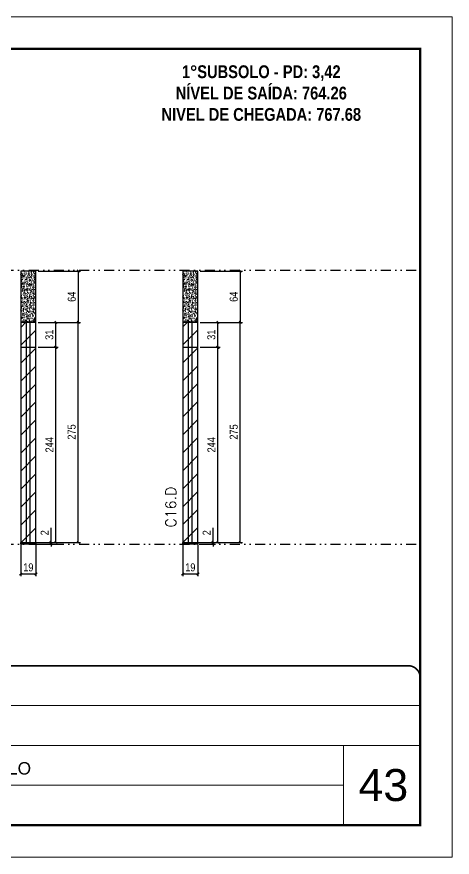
# Model space of a CAD drawing. Extents: x 2102 to 8383, y -13264 to 2718.
# Drawn here: x 6213 to 6757, y -9818 to -8768 of the extents above; entities that cross this region are included whole.
import ezdxf

# ---------------------------------------------------------------- set-up
doc = ezdxf.new("R2010")
doc.units = 0
for name, pattern in [('CONTINUO', [0]), ('DASHED', [0.75, 0.5, -0.25]), ('DIVIDE2', [0.625, 0.25, -0.125, 0, -0.125, 0, -0.125])]:
    doc.linetypes.add(name, pattern=pattern)
for name, color, linetype, lineweight in [('CARIMBO', 255, 'Continuous', 9), ('Folhas', 255, 'Continuous', 9), ('Hachura', 251, 'Continuous', 9), ('SARRAFO DE PRESSAO', 251, 'DASHED', 9), ('Texto Seção', 7, 'Continuous', 15)]:
    doc.layers.add(name, color=color, linetype=linetype, lineweight=lineweight)
for name, color, linetype in [('COTA', 241, 'Continuous'), ('NOMENCLATURA', 7, 'Continuous'), ('Nível', 160, 'Continuous'), ('Painéis', 200, 'Continuous'), ('SARR_2.2x7', 40, 'Continuous')]:
    doc.layers.add(name, color=color, linetype=linetype)
doc.styles.add('ARIAL', font='arial.ttf')
doc.styles.add('COTA TECNICA', font='techl___.ttf', dxfattribs={"height": 10})
doc.styles.add('COTA TECNICA-50', font='techl___.ttf', dxfattribs={"height": 10})
doc.styles.add('REGUA-120', font='ROMANS.shx', dxfattribs={"height": 15})
doc.styles.add('ROMANC', font='techb___.ttf', dxfattribs={"height": 2.5})
doc.dimstyles.new('COTA PAINEL-50', dxfattribs={"dimtxt": 10, "dimasz": 3, "dimexe": 3, "dimexo": 3, "dimgap": 3, "dimtad": 1, "dimdec": 1, "dimzin": 12, "dimdsep": 46, "dimtxsty": 'COTA TECNICA-50', "dimblk1": 'OBLIQUE', "dimblk2": 'OBLIQUE', "dimsah": 1, "dimcen": 0.9, "dimclrd": 4, "dimclre": 4, "dimclrt": 240, "dimadec": 1, "dimazin": 3, "dimtfac": 1, "dimtdec": 1, "dimtmove": 0, "dimatfit": 3, "dimfxl": 1, "dimtolj": 1, "dimtzin": 12, "dimarcsym": 0})
doc.dimstyles.new('PAINEL', dxfattribs={"dimtxt": 10, "dimasz": 3, "dimexe": 3, "dimexo": 3, "dimgap": 3, "dimtad": 1, "dimdec": 1, "dimzin": 12, "dimdsep": 46, "dimtxsty": 'COTA TECNICA', "dimblk1": 'OBLIQUE', "dimblk2": 'OBLIQUE', "dimsah": 1, "dimcen": 0.9, "dimclrd": 4, "dimclre": 4, "dimclrt": 240, "dimadec": 1, "dimazin": 3, "dimtfac": 1, "dimtdec": 1, "dimtmove": 0, "dimatfit": 3, "dimfxl": 1, "dimtolj": 1, "dimtzin": 12, "dimarcsym": 0})
pattern_1 = [(45, (-128503.716, -32522.603), (-11.2253202, 11.2253202), [])]

# ---------------------------------------------------------------- blocks, each defined once
blk = doc.blocks.new('9999999999')
at = {"color": 30, "linetype": 'CONTINUO'}
for p, q in [((98564.6, 34379.6), (99584, 34379.6)), ((98564.6, 34329.8), (99488, 34329.8)), ((99584, 34329.8), (99488, 34329.8)), ((99488, 34329.8), (99488, 34230.2)), ((98564.6, 34280), (99488, 34280))]:
    blk.add_line(p, q, dxfattribs=at)
at = {"color": 30, "linetype": 'CONTINUO', "const_width": 2}
blk.add_lwpolyline([(99584, 34230.2), (99584, 34414.4, 0.414214), (99569, 34429.4), (98229, 34429.4, 0.414214), (98214, 34414.4), (98214, 34245.2, 0.414214), (98229, 34230.2), (99584, 34230.2)], format="xyb", dxfattribs=at)
at = {"layer": 'Folhas'}
blk.add_lwpolyline([(98139, 34190.2), (99624, 34190.2), (99624, 35240.2), (98139, 35240.2)], close=True, dxfattribs=at)
at = {"layer": 'Folhas', "color": 30, "const_width": 3}
blk.add_lwpolyline([(98214, 34230.2), (99584, 34230.2), (99584, 35200.2), (98214, 35200.2)], close=True, dxfattribs=at)
at = {"color": 7, "linetype": 'Continuous', "ltscale": 5, "style": 'ARIAL'}
blk.add_text('TRECHO 3 - 1° SUBSOLO', height=15.483, dxfattribs=at).set_placement((98837.7, 34293.5))
blk = doc.blocks.new('_Oblique')
at = {"color": 0, "linetype": 'ByBlock', "lineweight": -2}
blk.add_line((-0.5, -0.5), (0.5, 0.5), dxfattribs=at)
blk = doc.blocks.new('*D380')
at = {"layer": 'COTA', "color": 4, "lineweight": -2, "transparency": 16777216}
for p, q in [((6217.9, -9427.9), (6217.9, -9467.2)), ((6236.9, -9427.9), (6236.9, -9467.2)), ((6217.9, -9464.2), (6236.9, -9464.2))]:
    blk.add_line(p, q, dxfattribs=at)
at = {"layer": 'Defpoints', "color": 0, "transparency": 16777216}
for p in [(6217.9, -9424.9), (6236.9, -9424.9), (6236.9, -9464.2)]:
    blk.add_point(p, dxfattribs=at)
at = {"layer": 'COTA', "color": 4, "lineweight": -2, "transparency": 16777216, "xscale": 3, "yscale": 3, "zscale": 3, "rotation": 180}
blk.add_blockref('_Oblique', (6217.9, -9464.2), dxfattribs=at)
at = {"layer": 'COTA', "color": 4, "lineweight": -2, "transparency": 16777216, "xscale": 3, "yscale": 3, "zscale": 3}
blk.add_blockref('_Oblique', (6236.9, -9464.2), dxfattribs=at)
at = {"layer": 'COTA', "color": 240, "transparency": 16777216, "insert": (6227.4, -9456.1), "char_height": 10, "attachment_point": 5, "style": 'COTA TECNICA'}
blk.add_mtext('\\A1;19', dxfattribs=at)
blk = doc.blocks.new('*D381')
at = {"layer": 'COTA', "color": 4, "lineweight": -2, "transparency": 16777216}
for p, q in [((6255.8, -9424.9), (6255.8, -9406.8)), ((6239.9, -9424.9), (6258.8, -9424.9)), ((6239.9, -9426.9), (6258.8, -9426.9)), ((6255.8, -9426.9), (6255.8, -9424.9)), ((6255.8, -9426.9), (6255.8, -9429.9))]:
    blk.add_line(p, q, dxfattribs=at)
at = {"layer": 'Defpoints', "color": 0, "transparency": 16777216}
for p in [(6236.9, -9424.9), (6236.9, -9426.9), (6255.8, -9424.9)]:
    blk.add_point(p, dxfattribs=at)
at = {"layer": 'COTA', "color": 4, "lineweight": -2, "transparency": 16777216, "xscale": 3, "yscale": 3, "zscale": 3}
for p, rotation in [((6255.8, -9424.9), 270), ((6255.8, -9426.9), 90)]:
    blk.add_blockref('_Oblique', p, dxfattribs=dict(at, rotation=rotation))
at = {"layer": 'COTA', "color": 240, "transparency": 16777216, "insert": (6247.8, -9412.8), "char_height": 10, "attachment_point": 5, "rotation": 90, "style": 'COTA TECNICA-50'}
blk.add_mtext('\\A1;2', dxfattribs=at)
blk = doc.blocks.new('*D1095')
at = {"layer": 'COTA', "color": 4, "linetype": 'ByBlock', "lineweight": -2, "transparency": 16777216}
for p, q in [((6239.9, -9085.9), (6292.8, -9085.9)), ((6289.8, -9085.9), (6289.8, -9149.9)), ((6239.9, -9149.9), (6292.8, -9149.9))]:
    blk.add_line(p, q, dxfattribs=at)
at = {"layer": 'Defpoints', "color": 0, "linetype": 'ByBlock', "transparency": 16777216}
for p in [(6236.9, -9085.9), (6236.9, -9149.9), (6289.8, -9149.9)]:
    blk.add_point(p, dxfattribs=at)
at = {"layer": 'COTA', "color": 4, "linetype": 'ByBlock', "lineweight": -2, "transparency": 16777216, "xscale": 3, "yscale": 3, "zscale": 3}
for p, rotation in [((6289.8, -9085.9), 90), ((6289.8, -9149.9), 270)]:
    blk.add_blockref('_Oblique', p, dxfattribs=dict(at, rotation=rotation))
at = {"layer": 'COTA', "color": 240, "linetype": 'ByBlock', "transparency": 16777216, "insert": (6281.7, -9117.9), "char_height": 10, "attachment_point": 5, "rotation": 90, "style": 'COTA TECNICA'}
blk.add_mtext('\\A1;64', dxfattribs=at)
blk = doc.blocks.new('*D1096')
at = {"layer": 'COTA', "color": 4, "linetype": 'ByBlock', "lineweight": -2, "transparency": 16777216}
for p, q in [((6239.9, -9149.9), (6292.8, -9149.9)), ((6289.8, -9424.9), (6289.8, -9149.9)), ((6239.9, -9424.9), (6292.8, -9424.9))]:
    blk.add_line(p, q, dxfattribs=at)
at = {"layer": 'Defpoints', "color": 0, "linetype": 'ByBlock', "transparency": 16777216}
for p in [(6236.9, -9149.9), (6289.8, -9149.9), (6236.9, -9424.9)]:
    blk.add_point(p, dxfattribs=at)
at = {"layer": 'COTA', "color": 4, "linetype": 'ByBlock', "lineweight": -2, "transparency": 16777216, "xscale": 3, "yscale": 3, "zscale": 3}
for p, rotation in [((6289.8, -9149.9), 90), ((6289.8, -9424.9), 270)]:
    blk.add_blockref('_Oblique', p, dxfattribs=dict(at, rotation=rotation))
at = {"layer": 'COTA', "color": 240, "linetype": 'ByBlock', "transparency": 16777216, "insert": (6281.6, -9286.9), "char_height": 10, "attachment_point": 5, "rotation": 90, "style": 'COTA TECNICA'}
blk.add_mtext('\\A1;275', dxfattribs=at)
blk = doc.blocks.new('*D1097')
at = {"layer": 'COTA', "color": 4, "linetype": 'ByBlock', "lineweight": -2, "transparency": 16777216}
for p, q in [((6239.9, -9180.9), (6264.9, -9180.9)), ((6261.9, -9424.9), (6261.9, -9180.9)), ((6220.9, -9424.9), (6264.9, -9424.9))]:
    blk.add_line(p, q, dxfattribs=at)
at = {"layer": 'Defpoints', "color": 0, "linetype": 'ByBlock', "transparency": 16777216}
for p in [(6236.9, -9180.9), (6261.9, -9180.9), (6217.9, -9424.9)]:
    blk.add_point(p, dxfattribs=at)
at = {"layer": 'COTA', "color": 4, "linetype": 'ByBlock', "lineweight": -2, "transparency": 16777216, "xscale": 3, "yscale": 3, "zscale": 3}
for p, rotation in [((6261.9, -9180.9), 90), ((6261.9, -9424.9), 270)]:
    blk.add_blockref('_Oblique', p, dxfattribs=dict(at, rotation=rotation))
at = {"layer": 'COTA', "color": 240, "linetype": 'ByBlock', "transparency": 16777216, "insert": (6253.8, -9302.9), "char_height": 10, "attachment_point": 5, "rotation": 90, "style": 'COTA TECNICA'}
blk.add_mtext('\\A1;244', dxfattribs=at)
blk = doc.blocks.new('*D1098')
at = {"layer": 'COTA', "color": 4, "linetype": 'ByBlock', "lineweight": -2, "transparency": 16777216}
for p, q in [((6239.9, -9149.9), (6264.9, -9149.9)), ((6261.9, -9180.9), (6261.9, -9149.9)), ((6239.9, -9180.9), (6264.9, -9180.9))]:
    blk.add_line(p, q, dxfattribs=at)
at = {"layer": 'Defpoints', "color": 0, "linetype": 'ByBlock', "transparency": 16777216}
for p in [(6236.9, -9149.9), (6261.9, -9149.9), (6236.9, -9180.9)]:
    blk.add_point(p, dxfattribs=at)
at = {"layer": 'COTA', "color": 4, "linetype": 'ByBlock', "lineweight": -2, "transparency": 16777216, "xscale": 3, "yscale": 3, "zscale": 3}
for p, rotation in [((6261.9, -9149.9), 90), ((6261.9, -9180.9), 270)]:
    blk.add_blockref('_Oblique', p, dxfattribs=dict(at, rotation=rotation))
at = {"layer": 'COTA', "color": 240, "linetype": 'ByBlock', "transparency": 16777216, "insert": (6253.7, -9165.4), "char_height": 10, "attachment_point": 5, "rotation": 90, "style": 'COTA TECNICA'}
blk.add_mtext('\\A1;31', dxfattribs=at)
blk = doc.blocks.new('*D361')
at = {"layer": 'COTA', "color": 4, "lineweight": -2, "transparency": 16777216}
for p, q in [((6420.4, -9427.9), (6420.4, -9467.2)), ((6439.4, -9427.9), (6439.4, -9467.2)), ((6420.4, -9464.2), (6439.4, -9464.2))]:
    blk.add_line(p, q, dxfattribs=at)
at = {"layer": 'Defpoints', "color": 0, "transparency": 16777216}
for p in [(6420.4, -9424.9), (6439.4, -9424.9), (6439.4, -9464.2)]:
    blk.add_point(p, dxfattribs=at)
at = {"layer": 'COTA', "color": 4, "lineweight": -2, "transparency": 16777216, "xscale": 3, "yscale": 3, "zscale": 3, "rotation": 180}
blk.add_blockref('_Oblique', (6420.4, -9464.2), dxfattribs=at)
at = {"layer": 'COTA', "color": 4, "lineweight": -2, "transparency": 16777216, "xscale": 3, "yscale": 3, "zscale": 3}
blk.add_blockref('_Oblique', (6439.4, -9464.2), dxfattribs=at)
at = {"layer": 'COTA', "color": 240, "transparency": 16777216, "insert": (6429.9, -9456.1), "char_height": 10, "attachment_point": 5, "style": 'COTA TECNICA'}
blk.add_mtext('\\A1;19', dxfattribs=at)
blk = doc.blocks.new('*D362')
at = {"layer": 'COTA', "color": 4, "lineweight": -2, "transparency": 16777216}
for p, q in [((6458.3, -9424.9), (6458.3, -9406.8)), ((6442.4, -9424.9), (6461.3, -9424.9)), ((6442.4, -9426.9), (6461.3, -9426.9)), ((6458.3, -9426.9), (6458.3, -9424.9)), ((6458.3, -9426.9), (6458.3, -9429.9))]:
    blk.add_line(p, q, dxfattribs=at)
at = {"layer": 'Defpoints', "color": 0, "transparency": 16777216}
for p in [(6439.4, -9424.9), (6439.4, -9426.9), (6458.3, -9424.9)]:
    blk.add_point(p, dxfattribs=at)
at = {"layer": 'COTA', "color": 4, "lineweight": -2, "transparency": 16777216, "xscale": 3, "yscale": 3, "zscale": 3}
for p, rotation in [((6458.3, -9424.9), 270), ((6458.3, -9426.9), 90)]:
    blk.add_blockref('_Oblique', p, dxfattribs=dict(at, rotation=rotation))
at = {"layer": 'COTA', "color": 240, "transparency": 16777216, "insert": (6450.3, -9412.8), "char_height": 10, "attachment_point": 5, "rotation": 90, "style": 'COTA TECNICA-50'}
blk.add_mtext('\\A1;2', dxfattribs=at)
blk = doc.blocks.new('*D1079')
at = {"layer": 'COTA', "color": 4, "linetype": 'ByBlock', "lineweight": -2, "transparency": 16777216}
for p, q in [((6442.4, -9085.9), (6495.3, -9085.9)), ((6492.3, -9085.9), (6492.3, -9149.9)), ((6442.4, -9149.9), (6495.3, -9149.9))]:
    blk.add_line(p, q, dxfattribs=at)
at = {"layer": 'Defpoints', "color": 0, "linetype": 'ByBlock', "transparency": 16777216}
for p in [(6439.4, -9085.9), (6439.4, -9149.9), (6492.3, -9149.9)]:
    blk.add_point(p, dxfattribs=at)
at = {"layer": 'COTA', "color": 4, "linetype": 'ByBlock', "lineweight": -2, "transparency": 16777216, "xscale": 3, "yscale": 3, "zscale": 3}
for p, rotation in [((6492.3, -9085.9), 90), ((6492.3, -9149.9), 270)]:
    blk.add_blockref('_Oblique', p, dxfattribs=dict(at, rotation=rotation))
at = {"layer": 'COTA', "color": 240, "linetype": 'ByBlock', "transparency": 16777216, "insert": (6484.2, -9117.9), "char_height": 10, "attachment_point": 5, "rotation": 90, "style": 'COTA TECNICA'}
blk.add_mtext('\\A1;64', dxfattribs=at)
blk = doc.blocks.new('*D1080')
at = {"layer": 'COTA', "color": 4, "linetype": 'ByBlock', "lineweight": -2, "transparency": 16777216}
for p, q in [((6442.4, -9149.9), (6495.3, -9149.9)), ((6492.3, -9424.9), (6492.3, -9149.9)), ((6442.4, -9424.9), (6495.3, -9424.9))]:
    blk.add_line(p, q, dxfattribs=at)
at = {"layer": 'Defpoints', "color": 0, "linetype": 'ByBlock', "transparency": 16777216}
for p in [(6439.4, -9149.9), (6492.3, -9149.9), (6439.4, -9424.9)]:
    blk.add_point(p, dxfattribs=at)
at = {"layer": 'COTA', "color": 4, "linetype": 'ByBlock', "lineweight": -2, "transparency": 16777216, "xscale": 3, "yscale": 3, "zscale": 3}
for p, rotation in [((6492.3, -9149.9), 90), ((6492.3, -9424.9), 270)]:
    blk.add_blockref('_Oblique', p, dxfattribs=dict(at, rotation=rotation))
at = {"layer": 'COTA', "color": 240, "linetype": 'ByBlock', "transparency": 16777216, "insert": (6484.2, -9286.9), "char_height": 10, "attachment_point": 5, "rotation": 90, "style": 'COTA TECNICA'}
blk.add_mtext('\\A1;275', dxfattribs=at)
blk = doc.blocks.new('*D1081')
at = {"layer": 'COTA', "color": 4, "linetype": 'ByBlock', "lineweight": -2, "transparency": 16777216}
for p, q in [((6442.4, -9180.9), (6467.4, -9180.9)), ((6464.4, -9424.9), (6464.4, -9180.9)), ((6423.4, -9424.9), (6467.4, -9424.9))]:
    blk.add_line(p, q, dxfattribs=at)
at = {"layer": 'Defpoints', "color": 0, "linetype": 'ByBlock', "transparency": 16777216}
for p in [(6439.4, -9180.9), (6464.4, -9180.9), (6420.4, -9424.9)]:
    blk.add_point(p, dxfattribs=at)
at = {"layer": 'COTA', "color": 4, "linetype": 'ByBlock', "lineweight": -2, "transparency": 16777216, "xscale": 3, "yscale": 3, "zscale": 3}
for p, rotation in [((6464.4, -9180.9), 90), ((6464.4, -9424.9), 270)]:
    blk.add_blockref('_Oblique', p, dxfattribs=dict(at, rotation=rotation))
at = {"layer": 'COTA', "color": 240, "linetype": 'ByBlock', "transparency": 16777216, "insert": (6456.3, -9302.9), "char_height": 10, "attachment_point": 5, "rotation": 90, "style": 'COTA TECNICA'}
blk.add_mtext('\\A1;244', dxfattribs=at)
blk = doc.blocks.new('*D1082')
at = {"layer": 'COTA', "color": 4, "linetype": 'ByBlock', "lineweight": -2, "transparency": 16777216}
for p, q in [((6442.4, -9149.9), (6467.4, -9149.9)), ((6464.4, -9180.9), (6464.4, -9149.9)), ((6442.4, -9180.9), (6467.4, -9180.9))]:
    blk.add_line(p, q, dxfattribs=at)
at = {"layer": 'Defpoints', "color": 0, "linetype": 'ByBlock', "transparency": 16777216}
for p in [(6439.4, -9149.9), (6464.4, -9149.9), (6439.4, -9180.9)]:
    blk.add_point(p, dxfattribs=at)
at = {"layer": 'COTA', "color": 4, "linetype": 'ByBlock', "lineweight": -2, "transparency": 16777216, "xscale": 3, "yscale": 3, "zscale": 3}
for p, rotation in [((6464.4, -9149.9), 90), ((6464.4, -9180.9), 270)]:
    blk.add_blockref('_Oblique', p, dxfattribs=dict(at, rotation=rotation))
at = {"layer": 'COTA', "color": 240, "linetype": 'ByBlock', "transparency": 16777216, "insert": (6456.2, -9165.4), "char_height": 10, "attachment_point": 5, "rotation": 90, "style": 'COTA TECNICA'}
blk.add_mtext('\\A1;31', dxfattribs=at)

msp = doc.modelspace()

# ---------------------------------------------------------------- hatches: boundary and pattern name
at = {"layer": 'COTA', "linetype": 'ByBlock'}
h = msp.add_hatch(dxfattribs=at)
h.set_pattern_fill('AR-CONC', color=256, scale=0.03)
h.set_pattern_definition([(50, (-126932.216, -42864.7786), (5.46554007, -0.47817257), [0.5715, -6.2865]), (355, (-126932.216, -42864.7786), (-1.05730264, 5.73170536), [0.4572, -5.02921753]), (100.4514447, (-126931.7604, -42864.8184), (4.40823741, 5.25353256), [0.48570026, -5.34270734]), (46.1842, (-126932.216, -42863.2546), (8.13237123, -1.26126984), [0.85725, -9.42975]), (96.6355576, (-126931.538, -42863.36), (7.122124, 7.42278374), [0.7285507, -8.01406824]), (351.184151, (-126932.216, -42863.2546), (7.122124, 7.42278374), [0.685799, -7.54379196]), (21, (-126931.454, -42863.6356), (4.54843174, -3.06795595), [0.5715, -6.2865]), (326, (-126931.454, -42863.6356), (1.85406085, 5.52563898), [0.4572, -5.0292]), (71.451445, (-126931.075, -42863.891), (6.40249258, 2.45768307), [0.48570026, -5.34269813]), (37.5, (-126932.2158, -42864.7786), (0.092658098, 2.536651166), [0, -4.96824, 0, -5.1054, 0, -5.04825]), (7.5, (-126932.2158, -42864.7786), (2.004589875, 3.005417245), [0, -2.91084, 0, -4.85394, 0, -1.92405]), (327.5, (-126933.915, -42864.7786), (4.067717855, -0.17186232), [0, -1.905, 0, -5.9436, 0, -7.8867]), (317.5, (-126934.677, -42864.7786), (4.44387544, 0.76279473), [0, -2.4765, 0, -3.94716, 0, -5.6007])])
h.paths.add_polyline_path([(6236.9, -9085.87), (6217.9, -9085.87), (6217.9, -9149.87), (6236.9, -9149.87)])
h = msp.add_hatch(dxfattribs=at)
h.set_pattern_fill('AR-CONC', color=256, scale=0.03)
h.set_pattern_definition([(50, (-126729.708, -42864.7786), (5.46554007, -0.47817257), [0.5715, -6.2865]), (355, (-126729.708, -42864.7786), (-1.05730264, 5.73170536), [0.4572, -5.02921753]), (100.4514447, (-126729.2524, -42864.8184), (4.40823741, 5.25353256), [0.48570026, -5.34270734]), (46.1842, (-126729.708, -42863.2546), (8.13237123, -1.26126984), [0.85725, -9.42975]), (96.6355576, (-126729.03, -42863.36), (7.122124, 7.42278374), [0.7285507, -8.01406824]), (351.184151, (-126729.708, -42863.2546), (7.122124, 7.42278374), [0.685799, -7.54379196]), (21, (-126728.946, -42863.6356), (4.54843174, -3.06795595), [0.5715, -6.2865]), (326, (-126728.946, -42863.6356), (1.85406085, 5.52563898), [0.4572, -5.0292]), (71.451445, (-126728.567, -42863.891), (6.40249258, 2.45768307), [0.48570026, -5.34269813]), (37.5, (-126729.7079, -42864.7786), (0.092658098, 2.536651166), [0, -4.96824, 0, -5.1054, 0, -5.04825]), (7.5, (-126729.708, -42864.7786), (2.004589875, 3.005417245), [0, -2.91084, 0, -4.85394, 0, -1.92405]), (327.5, (-126731.4071, -42864.7786), (4.067717855, -0.17186232), [0, -1.905, 0, -5.9436, 0, -7.8867]), (317.5, (-126732.169, -42864.7786), (4.44387544, 0.76279473), [0, -2.4765, 0, -3.94716, 0, -5.6007])])
h.paths.add_polyline_path([(6439.41, -9085.87), (6420.41, -9085.87), (6420.41, -9149.87), (6439.41, -9149.87)])
at = {"layer": 'Hachura', "linetype": 'ByBlock'}
h = msp.add_hatch(dxfattribs=at)
h.set_pattern_fill('ANSI31', color=256, scale=5)
h.set_pattern_definition(pattern_1)
h.paths.add_polyline_path([(6217.9, -9180.87), (6236.9, -9180.87), (6236.9, -9158.87), (6236.9, -9149.87), (6217.9, -9149.87), (6217.9, -9158.87)])
h = msp.add_hatch(dxfattribs=at)
h.set_pattern_fill('ANSI31', color=256, scale=5)
h.set_pattern_definition(pattern_1)
h.paths.add_polyline_path([(6420.41, -9180.87), (6439.41, -9180.87), (6439.41, -9158.87), (6439.41, -9149.87), (6420.41, -9149.87), (6420.41, -9158.87)])
h = msp.add_hatch(dxfattribs=at)
h.set_pattern_fill('ANSI31', color=256, scale=5)
h.set_pattern_definition(pattern_1)
h.paths.add_polyline_path([(6236.9, -9180.87), (6217.9, -9180.87), (6217.9, -9424.87), (6236.9, -9424.87)])
h = msp.add_hatch(dxfattribs=at)
h.set_pattern_fill('ANSI31', color=256, scale=5)
h.set_pattern_definition(pattern_1)
h.paths.add_polyline_path([(6439.41, -9180.87), (6420.41, -9180.87), (6420.41, -9424.87), (6439.41, -9424.87)])

# ---------------------------------------------------------------- linework, layer by layer
at = {"layer": 'COTA', "linetype": 'ByBlock'}
for points in [[(6217.9, -9149.87), (6236.9, -9149.87), (6236.9, -9085.87), (6217.9, -9085.87)], [(6420.41, -9149.87), (6439.41, -9149.87), (6439.41, -9085.87), (6420.41, -9085.87)]]:
    msp.add_lwpolyline(points, close=True, dxfattribs=at)
at = {"layer": 'Nível', "color": 4, "linetype": 'DIVIDE2', "ltscale": 50}
for p, q in [((5347.28, -9084.87), (6717.28, -9084.87)), ((5347.28, -9426.87), (6717.28, -9426.87))]:
    msp.add_line(p, q, dxfattribs=at)
at = {"layer": 'Painéis'}
for p, q in [((6236.9, -9149.87), (6217.9, -9149.87)), ((6217.9, -9149.87), (6217.9, -9158.87)), ((6236.9, -9158.87), (6236.9, -9149.87)), ((6439.41, -9149.87), (6420.41, -9149.87)), ((6420.41, -9149.87), (6420.41, -9158.87)), ((6439.41, -9158.87), (6439.41, -9149.87)), ((6217.9, -9158.87), (6217.9, -9424.87)), ((6236.9, -9424.87), (6236.9, -9158.87)), ((6420.41, -9158.87), (6420.41, -9424.87)), ((6439.41, -9424.87), (6439.41, -9158.87)), ((6217.9, -9180.87), (6236.9, -9180.87)), ((6420.41, -9180.87), (6439.41, -9180.87)), ((6217.9, -9424.87), (6236.9, -9424.87)), ((6420.41, -9424.87), (6439.41, -9424.87))]:
    msp.add_line(p, q, dxfattribs=at)
for points in [[(6217.9, -9424.87), (6236.9, -9424.87), (6236.9, -9426.87), (6217.9, -9426.87)], [(6420.41, -9424.87), (6439.41, -9424.87), (6439.41, -9426.87), (6420.41, -9426.87)]]:
    msp.add_lwpolyline(points, close=True, dxfattribs=at)
at = {"layer": 'SARR_2.2x7'}
for p, q in [((6224.9, -9149.87), (6224.9, -9424.87)), ((6229.9, -9424.87), (6229.9, -9149.87)), ((6427.41, -9149.87), (6427.41, -9424.87)), ((6432.41, -9424.87), (6432.41, -9149.87))]:
    msp.add_line(p, q, dxfattribs=at)

# ---------------------------------------------------------------- block references
at = {"layer": 'SARRAFO DE PRESSAO', "color": 6, "linetype": 'ByBlock'}
msp.add_blockref('9999999999', (-92866.69, -44008.35), dxfattribs=at)

# ---------------------------------------------------------------- texts
at = {"layer": 'CARIMBO', "style": 'ARIAL'}
msp.add_text('43', height=40, dxfattribs=at).set_placement((6640.14, -9748))
at = {"layer": 'NOMENCLATURA', "color": 2, "insert": (6518.61, -8802.09), "char_height": 16, "attachment_point": 2, "style": 'ROMANC'}
msp.add_mtext_dynamic_manual_height_columns('\\P1°SUBSOLO - PD: 3,42\\PNÍVEL DE SAÍDA: 764.26\\PNIVEL DE CHEGADA: 767.68', width=300.2766, gutter_width=1, heights=[0], dxfattribs=at)
at = {"layer": 'Texto Seção', "insert": (6412.08, -9406.4), "char_height": 13, "width": 285.3299, "attachment_point": 7, "rotation": 90, "style": 'REGUA-120'}
msp.add_mtext('C16.D', dxfattribs=at)

# ---------------------------------------------------------------- dimensions: what is measured, and where the dimension line sits
at = {"layer": 'COTA', "linetype": 'ByBlock'}
for base, p1, p2, picture, middle in [((6289.75, -9149.87), (6236.9, -9085.87), (6236.9, -9149.87), '*D1095', (6281.65, -9117.87)), ((6492.26, -9149.87), (6439.41, -9085.87), (6439.41, -9149.87), '*D1079', (6484.16, -9117.87)), ((6261.89, -9180.87), (6217.9, -9424.87), (6236.9, -9180.87), '*D1097', (6253.81, -9302.87)), ((6464.39, -9180.87), (6420.41, -9424.87), (6439.41, -9180.87), '*D1081', (6456.32, -9302.87))]:
    dim = msp.add_linear_dim(base=base, p1=p1, p2=p2, angle=90, dimstyle='PAINEL', dxfattribs=at)
    dim.commit()
    dim.dimension.update_dxf_attribs({"geometry": picture, "text_midpoint": middle})
for base, p1, p2, picture, middle in [((6289.75, -9149.87), (6236.9, -9424.87), (6236.9, -9149.87), '*D1096', (6289.75, -9286.87)), ((6492.26, -9149.87), (6439.41, -9424.87), (6439.41, -9149.87), '*D1080', (6492.26, -9286.87))]:
    dim = msp.add_linear_dim(base=base, p1=p1, p2=p2, angle=90, dimstyle='PAINEL', dxfattribs=at)
    dim.commit()
    dim.dimension.update_dxf_attribs({"geometry": picture, "text_midpoint": middle, "dimtype": 160})
for base, p1, p2, picture, middle in [((6261.89, -9149.87), (6236.9, -9180.87), (6236.9, -9149.87), '*D1098', (6253.67, -9165.37)), ((6464.39, -9149.87), (6439.41, -9180.87), (6439.41, -9149.87), '*D1082', (6456.17, -9165.37))]:
    dim = msp.add_linear_dim(base=base, p1=p1, p2=p2, angle=90, dimstyle='PAINEL', override={"dimtmove": 1}, dxfattribs=at)
    dim.commit()
    dim.dimension.update_dxf_attribs({"geometry": picture, "text_midpoint": middle})
at = {"layer": 'COTA'}
for base, p1, p2, picture, middle in [((6255.81, -9424.87), (6236.9, -9426.87), (6236.9, -9424.87), '*D381', (6255.81, -9412.81)), ((6458.32, -9424.87), (6439.41, -9426.87), (6439.41, -9424.87), '*D362', (6458.32, -9412.81))]:
    dim = msp.add_linear_dim(base=base, p1=p1, p2=p2, angle=90, dimstyle='COTA PAINEL-50', dxfattribs=at)
    dim.commit()
    dim.dimension.update_dxf_attribs({"geometry": picture, "text_midpoint": middle, "dimtype": 160})
for base, p1, p2, picture, middle in [((6236.9, -9464.21), (6217.9, -9424.87), (6236.9, -9424.87), '*D380', (6227.4, -9456.12)), ((6439.41, -9464.21), (6420.41, -9424.87), (6439.41, -9424.87), '*D361', (6429.91, -9456.12))]:
    dim = msp.add_linear_dim(base=base, p1=p1, p2=p2, dimstyle='PAINEL', override={"dimarcsym": 2}, dxfattribs=at)
    dim.commit()
    dim.dimension.update_dxf_attribs({"geometry": picture, "text_midpoint": middle})

doc.saveas('drawing.dxf')
